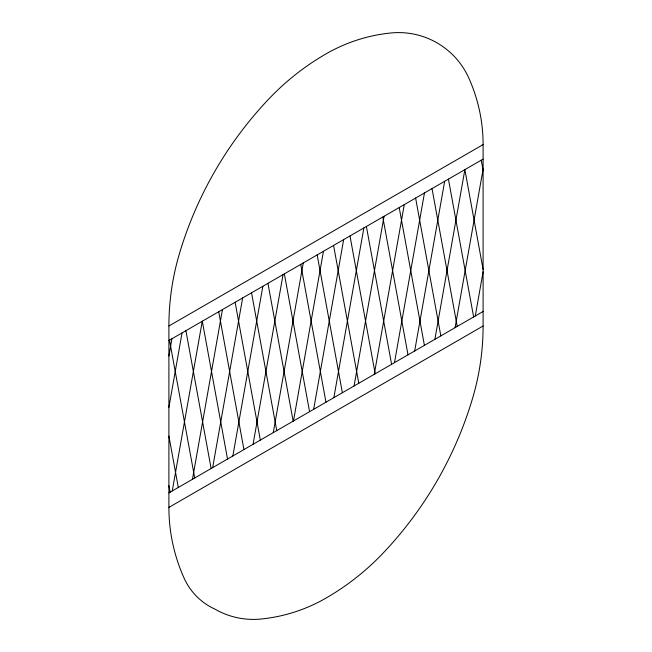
<?xml version="1.0" encoding="UTF-8"?>
<svg xmlns="http://www.w3.org/2000/svg" width="652" height="652" viewBox="0 0 652 652"><rect width="100%" height="100%" fill="white"/><g stroke="black" fill="none" stroke-linecap="round" stroke-linejoin="round"><path stroke-width="0.98" d="M168.901 355.992L171.949 338.755M168.901 407.313L182.047 332.919M172.258 490.948L202.25 321.257M192.462 479.285L222.454 309.594M212.666 467.623L242.65 297.931M232.862 455.96L262.854 286.269M253.066 444.297L283.058 274.606M273.269 432.635L303.262 262.943M293.473 420.972L323.457 251.281M313.669 409.309L343.661 239.618M333.873 397.647L363.865 227.955M354.077 385.984L384.061 216.293M374.272 374.313L404.264 204.622M394.476 362.651L424.468 192.959M414.68 350.988L444.664 181.297M434.876 339.325L464.868 169.634L483.099 269.496M455.08 327.663L483.099 169.129M475.284 316L483.099 271.77M168.901 326L483.099 144.597A162.103 162.103 0 0 0 468.682 77.784A76.871 76.871 0 0 0 391.07 32.967A162.103 162.103 0 0 0 326 53.896A253.881 253.881 0 0 0 268.632 99.169A383.539 383.539 0 0 0 179.422 253.677A253.881 253.881 0 0 0 168.901 326L168.901 507.403A172.128 172.128 0 0 0 184.206 578.348A61.72 61.72 0 0 0 214.915 609.107A76.871 76.871 0 0 0 260.93 619.033A162.103 162.103 0 0 0 326 598.104A253.881 253.881 0 0 0 383.368 552.831A383.539 383.539 0 0 0 472.578 398.323A253.881 253.881 0 0 0 483.099 326L483.099 144.597M168.901 340.515L483.099 159.112M168.901 492.888L483.099 311.485M168.901 507.403L483.099 326M481.241 160.18L483.099 170.311M448.429 179.129L473.637 316.953M432.023 188.599L457.231 326.424M415.617 198.069L440.825 335.894M399.203 207.548L424.411 345.373M382.797 217.018L408.005 354.843M366.391 226.488L391.599 364.313M349.985 235.967L375.193 373.792M333.579 245.437L358.787 383.262M317.165 254.908L342.373 392.732M300.759 264.386L325.967 402.202M284.353 273.856L309.561 411.681M267.948 283.327L293.155 421.151M251.542 292.805L276.75 430.622M235.127 302.275L260.335 440.1M218.722 311.746L243.929 449.57M202.316 321.224L227.524 459.041M185.91 330.694L211.118 468.519M169.504 340.165L194.712 477.989M168.901 436.074L178.298 487.46M168.901 485.667L170.099 492.203"/></g></svg>
